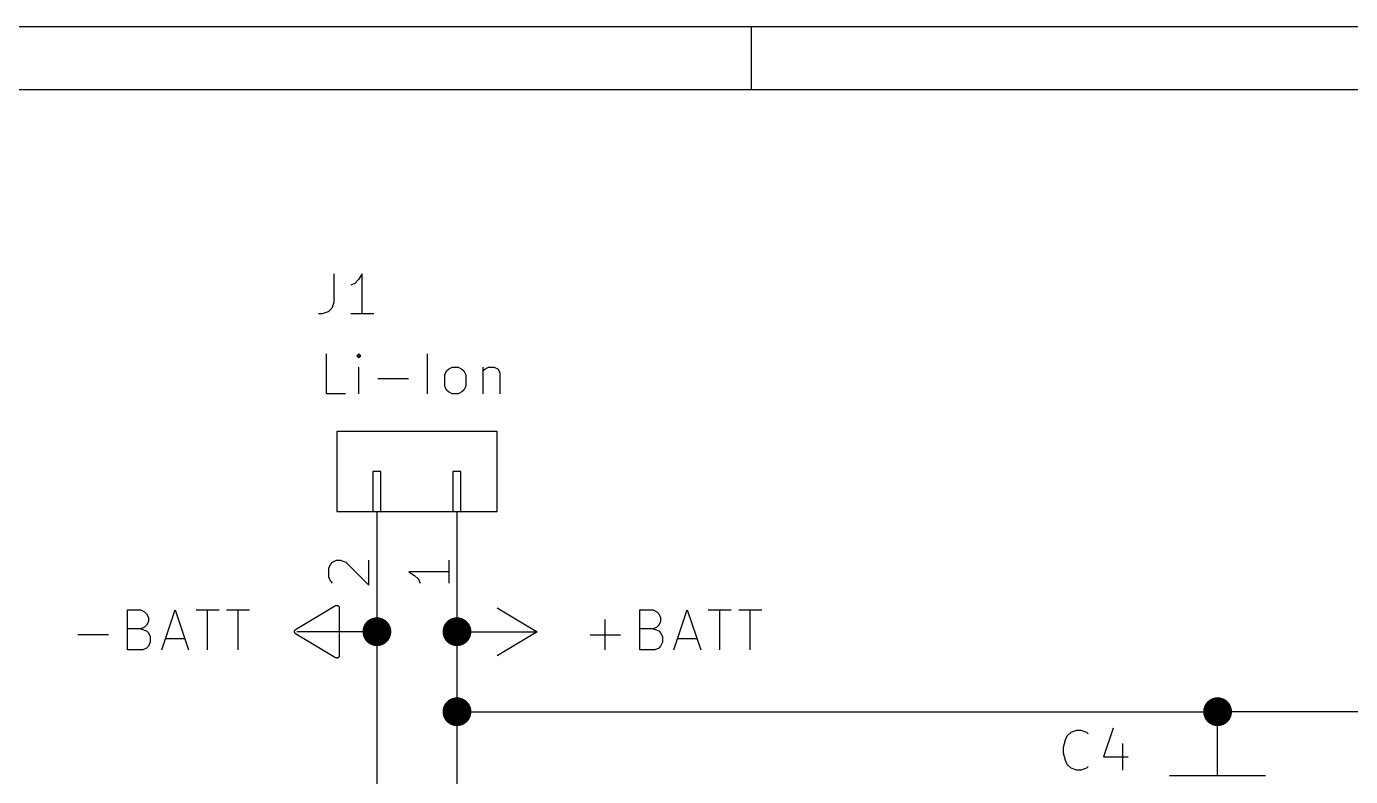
# Model space of a CAD drawing. Header units: inches. Extents: x 0.4 to 11.3, y -7.9 to -0.4.
# Drawn here: x 7.362 to 9.016, y -1.331 to -0.394 of the extents above; entities that cross this region are included whole.
import ezdxf

# ---------------------------------------------------------------- set-up
doc = ezdxf.new("R2010")
doc.units = ezdxf.units.IN
doc.header["$MEASUREMENT"] = 0
for name, color, linetype in [('GREENSIXTYFIVE', 129, 'CONTINUOUS'), ('LIGHTGREEN', 92, 'CONTINUOUS'), ('LIGHTRED', 12, 'CONTINUOUS'), ('RED', 14, 'CONTINUOUS'), ('WHITE', 250, 'CONTINUOUS')]:
    doc.layers.add(name, color=color, linetype=linetype)

msp = doc.modelspace()

# ---------------------------------------------------------------- linework, layer by layer
at = {"layer": 'GREENSIXTYFIVE', "linetype": 'CONTINUOUS'}
for p, q in [((7.7461, -0.7028), (7.7461, -0.7385)), ((7.7461, -0.7028), (7.7461, -0.7385)), ((7.7771, -0.7099), (7.7723, -0.7147)), ((7.7771, -0.7099), (7.7723, -0.7147)), ((7.7818, -0.7028), (7.7771, -0.7099)), ((7.7818, -0.7028), (7.7771, -0.7099)), ((7.7818, -0.7528), (7.7818, -0.7028)), ((7.7818, -0.7528), (7.7818, -0.7028)), ((7.7723, -0.7147), (7.7675, -0.7171)), ((7.7723, -0.7147), (7.7675, -0.7171)), ((7.7461, -0.7385), (7.7437, -0.7457)), ((7.7461, -0.7385), (7.7437, -0.7457)), ((7.7318, -0.7528), (7.7271, -0.7528)), ((7.7318, -0.7528), (7.7271, -0.7528)), ((7.739, -0.7504), (7.7318, -0.7528)), ((7.739, -0.7504), (7.7318, -0.7528)), ((7.7437, -0.7457), (7.739, -0.7504)), ((7.7437, -0.7457), (7.739, -0.7504)), ((7.7961, -0.7528), (7.7675, -0.7528)), ((7.7961, -0.7528), (7.7675, -0.7528)), ((7.737, -0.8528), (7.737, -0.8028)), ((7.737, -0.8528), (7.737, -0.8028)), ((7.7775, -0.8028), (7.7751, -0.8052)), ((7.7775, -0.8028), (7.7751, -0.8052)), ((7.7751, -0.8052), (7.7775, -0.8076)), ((7.7751, -0.8052), (7.7775, -0.8076)), ((7.7799, -0.8052), (7.7775, -0.8028)), ((7.7775, -0.8028), (7.7775, -0.8076)), ((7.7799, -0.8052), (7.7775, -0.8028)), ((7.7775, -0.8028), (7.7775, -0.8076)), ((7.7775, -0.8076), (7.7799, -0.8052)), ((7.7775, -0.8076), (7.7799, -0.8052)), ((7.8632, -0.8528), (7.8632, -0.8028)), ((7.8632, -0.8528), (7.8632, -0.8028)), ((7.7775, -0.8528), (7.7775, -0.8195)), ((7.7775, -0.8528), (7.7775, -0.8195)), ((7.8847, -0.829), (7.8871, -0.8242)), ((7.8847, -0.829), (7.8871, -0.8242)), ((7.8871, -0.8242), (7.8894, -0.8218)), ((7.8871, -0.8242), (7.8894, -0.8218)), ((7.8894, -0.8218), (7.8942, -0.8195)), ((7.8894, -0.8218), (7.8942, -0.8195)), ((7.8942, -0.8195), (7.9013, -0.8195)), ((7.8942, -0.8195), (7.9013, -0.8195)), ((7.9013, -0.8195), (7.9061, -0.8218)), ((7.9013, -0.8195), (7.9061, -0.8218)), ((7.9061, -0.8218), (7.9085, -0.8242)), ((7.9061, -0.8218), (7.9085, -0.8242)), ((7.9085, -0.8242), (7.9109, -0.829)), ((7.9085, -0.8242), (7.9109, -0.829)), ((7.9323, -0.8195), (7.9323, -0.8528)), ((7.9323, -0.8195), (7.9323, -0.8528)), ((7.9323, -0.8242), (7.9347, -0.8218)), ((7.9323, -0.8242), (7.9347, -0.8218)), ((7.9347, -0.8218), (7.9394, -0.8195)), ((7.9347, -0.8218), (7.9394, -0.8195)), ((7.9394, -0.8195), (7.9466, -0.8195)), ((7.9394, -0.8195), (7.9466, -0.8195)), ((7.9466, -0.8195), (7.9513, -0.8218)), ((7.9466, -0.8195), (7.9513, -0.8218)), ((7.9513, -0.8218), (7.9537, -0.8266)), ((7.9513, -0.8218), (7.9537, -0.8266)), ((7.9537, -0.8266), (7.9537, -0.8528)), ((7.9537, -0.8266), (7.9537, -0.8528)), ((7.8013, -0.8338), (7.8394, -0.8338)), ((7.8013, -0.8338), (7.8394, -0.8338)), ((7.8847, -0.8433), (7.8847, -0.829)), ((7.8847, -0.8433), (7.8847, -0.829)), ((7.8871, -0.848), (7.8847, -0.8433)), ((7.8871, -0.848), (7.8847, -0.8433)), ((7.9109, -0.8433), (7.9085, -0.848)), ((7.9109, -0.8433), (7.9085, -0.848)), ((7.9109, -0.829), (7.9109, -0.8433)), ((7.9109, -0.829), (7.9109, -0.8433)), ((7.7609, -0.8528), (7.737, -0.8528)), ((7.7609, -0.8528), (7.737, -0.8528)), ((7.8894, -0.8504), (7.8871, -0.848)), ((7.8894, -0.8504), (7.8871, -0.848)), ((7.8942, -0.8528), (7.8894, -0.8504)), ((7.8942, -0.8528), (7.8894, -0.8504)), ((7.9013, -0.8528), (7.8942, -0.8528)), ((7.9013, -0.8528), (7.8942, -0.8528)), ((7.9061, -0.8504), (7.9013, -0.8528)), ((7.9061, -0.8504), (7.9013, -0.8528)), ((7.9085, -0.848), (7.9061, -0.8504)), ((7.9085, -0.848), (7.9061, -0.8504)), ((7.4885, -1.1728), (7.4885, -1.1228)), ((7.4885, -1.1228), (7.5051, -1.1228)), ((7.4885, -1.1728), (7.4885, -1.1228)), ((7.4885, -1.1228), (7.5051, -1.1228)), ((7.5051, -1.1228), (7.5099, -1.1252)), ((7.5051, -1.1228), (7.5099, -1.1252)), ((7.5313, -1.1728), (7.548, -1.1228)), ((7.5313, -1.1728), (7.548, -1.1228)), ((7.548, -1.1228), (7.5647, -1.1728)), ((7.548, -1.1228), (7.5647, -1.1728)), ((7.5742, -1.1228), (7.6028, -1.1228)), ((7.5742, -1.1228), (7.6028, -1.1228)), ((7.5885, -1.1728), (7.5885, -1.1228)), ((7.5885, -1.1728), (7.5885, -1.1228)), ((7.6123, -1.1228), (7.6409, -1.1228)), ((7.6123, -1.1228), (7.6409, -1.1228)), ((7.6266, -1.1728), (7.6266, -1.1228)), ((7.6266, -1.1728), (7.6266, -1.1228)), ((8.1282, -1.1728), (8.1282, -1.1228)), ((8.1282, -1.1228), (8.1449, -1.1228)), ((8.1282, -1.1728), (8.1282, -1.1228)), ((8.1282, -1.1228), (8.1449, -1.1228)), ((8.1449, -1.1228), (8.1496, -1.1252)), ((8.1449, -1.1228), (8.1496, -1.1252)), ((8.171, -1.1728), (8.1877, -1.1228)), ((8.171, -1.1728), (8.1877, -1.1228)), ((8.1877, -1.1228), (8.2044, -1.1728)), ((8.1877, -1.1228), (8.2044, -1.1728)), ((8.2139, -1.1228), (8.2425, -1.1228)), ((8.2139, -1.1228), (8.2425, -1.1228)), ((8.2282, -1.1728), (8.2282, -1.1228)), ((8.2282, -1.1728), (8.2282, -1.1228)), ((8.252, -1.1228), (8.2806, -1.1228)), ((8.252, -1.1228), (8.2806, -1.1228)), ((8.2663, -1.1728), (8.2663, -1.1228)), ((8.2663, -1.1728), (8.2663, -1.1228)), ((7.5099, -1.1252), (7.5123, -1.1276)), ((7.5099, -1.1252), (7.5123, -1.1276)), ((7.5123, -1.1276), (7.5147, -1.1323)), ((7.5123, -1.1276), (7.5147, -1.1323)), ((7.5147, -1.1371), (7.5123, -1.1418)), ((7.5147, -1.1371), (7.5123, -1.1418)), ((7.5147, -1.1323), (7.5147, -1.1371)), ((7.5147, -1.1323), (7.5147, -1.1371)), ((8.0853, -1.1728), (8.0853, -1.1347)), ((8.0853, -1.1728), (8.0853, -1.1347)), ((8.1496, -1.1252), (8.152, -1.1276)), ((8.1496, -1.1252), (8.152, -1.1276)), ((8.152, -1.1276), (8.1544, -1.1323)), ((8.152, -1.1276), (8.1544, -1.1323)), ((8.1544, -1.1371), (8.152, -1.1418)), ((8.1544, -1.1371), (8.152, -1.1418)), ((8.1544, -1.1323), (8.1544, -1.1371)), ((8.1544, -1.1323), (8.1544, -1.1371)), ((7.4266, -1.1537), (7.4647, -1.1537)), ((7.4266, -1.1537), (7.4647, -1.1537)), ((7.5051, -1.1466), (7.4885, -1.1466)), ((7.5051, -1.1466), (7.4885, -1.1466)), ((7.5099, -1.1442), (7.5051, -1.1466)), ((7.5099, -1.1442), (7.5051, -1.1466)), ((7.5051, -1.1466), (7.5123, -1.149)), ((7.5051, -1.1466), (7.5123, -1.149)), ((7.5123, -1.1418), (7.5099, -1.1442)), ((7.5123, -1.1418), (7.5099, -1.1442)), ((7.5123, -1.149), (7.5147, -1.1514)), ((7.5123, -1.149), (7.5147, -1.1514)), ((7.5147, -1.1514), (7.517, -1.1561)), ((7.5147, -1.1514), (7.517, -1.1561)), ((7.517, -1.1561), (7.517, -1.1633)), ((7.517, -1.1561), (7.517, -1.1633)), ((8.0663, -1.1538), (8.1044, -1.1538)), ((8.0663, -1.1538), (8.1044, -1.1538)), ((8.1449, -1.1466), (8.1282, -1.1466)), ((8.1449, -1.1466), (8.1282, -1.1466)), ((8.1496, -1.1442), (8.1449, -1.1466)), ((8.1496, -1.1442), (8.1449, -1.1466)), ((8.1449, -1.1466), (8.152, -1.149)), ((8.1449, -1.1466), (8.152, -1.149)), ((8.152, -1.1418), (8.1496, -1.1442)), ((8.152, -1.1418), (8.1496, -1.1442)), ((8.152, -1.149), (8.1544, -1.1514)), ((8.152, -1.149), (8.1544, -1.1514)), ((8.1544, -1.1514), (8.1568, -1.1561)), ((8.1544, -1.1514), (8.1568, -1.1561)), ((8.1568, -1.1561), (8.1568, -1.1633)), ((8.1568, -1.1561), (8.1568, -1.1633)), ((7.5075, -1.1728), (7.4885, -1.1728)), ((7.5075, -1.1728), (7.4885, -1.1728)), ((7.5123, -1.1704), (7.5075, -1.1728)), ((7.5123, -1.1704), (7.5075, -1.1728)), ((7.5147, -1.168), (7.5123, -1.1704)), ((7.5147, -1.168), (7.5123, -1.1704)), ((7.517, -1.1633), (7.5147, -1.168)), ((7.517, -1.1633), (7.5147, -1.168)), ((7.5361, -1.1585), (7.5599, -1.1585)), ((7.5361, -1.1585), (7.5599, -1.1585)), ((8.1472, -1.1728), (8.1282, -1.1728)), ((8.1472, -1.1728), (8.1282, -1.1728)), ((8.152, -1.1704), (8.1472, -1.1728)), ((8.152, -1.1704), (8.1472, -1.1728)), ((8.1544, -1.168), (8.152, -1.1704)), ((8.1544, -1.168), (8.152, -1.1704)), ((8.1568, -1.1633), (8.1544, -1.168)), ((8.1568, -1.1633), (8.1544, -1.168)), ((8.1758, -1.1585), (8.1996, -1.1585)), ((8.1758, -1.1585), (8.1996, -1.1585)), ((8.6671, -1.2754), (8.6742, -1.273)), ((8.6671, -1.2754), (8.6742, -1.273)), ((8.6742, -1.273), (8.679, -1.273)), ((8.6742, -1.273), (8.679, -1.273)), ((8.679, -1.273), (8.6861, -1.2754)), ((8.679, -1.273), (8.6861, -1.2754)), ((8.7194, -1.2707), (8.7075, -1.3064)), ((8.7194, -1.2707), (8.7075, -1.3064)), ((8.6575, -1.2945), (8.6599, -1.285)), ((8.6575, -1.2945), (8.6599, -1.285)), ((8.6599, -1.285), (8.6623, -1.2802)), ((8.6599, -1.285), (8.6623, -1.2802)), ((8.6623, -1.2802), (8.6671, -1.2754)), ((8.6623, -1.2802), (8.6671, -1.2754)), ((8.6861, -1.2754), (8.6885, -1.2778)), ((8.6861, -1.2754), (8.6885, -1.2778)), ((8.7313, -1.2897), (8.7313, -1.323)), ((8.7313, -1.2897), (8.7313, -1.323)), ((8.6575, -1.3016), (8.6575, -1.2945)), ((8.6575, -1.3016), (8.6575, -1.2945)), ((8.6599, -1.3111), (8.6575, -1.3016)), ((8.6599, -1.3111), (8.6575, -1.3016)), ((8.7075, -1.3064), (8.7385, -1.3064)), ((8.7075, -1.3064), (8.7385, -1.3064)), ((8.6623, -1.3159), (8.6599, -1.3111)), ((8.6623, -1.3159), (8.6599, -1.3111)), ((8.6671, -1.3207), (8.6623, -1.3159)), ((8.6671, -1.3207), (8.6623, -1.3159)), ((8.6742, -1.323), (8.6671, -1.3207)), ((8.6742, -1.323), (8.6671, -1.3207)), ((8.6861, -1.3207), (8.679, -1.323)), ((8.6861, -1.3207), (8.679, -1.323)), ((8.6885, -1.3183), (8.6861, -1.3207)), ((8.6885, -1.3183), (8.6861, -1.3207)), ((8.679, -1.323), (8.6742, -1.323)), ((8.679, -1.323), (8.6742, -1.323))]:
    msp.add_line(p, q, dxfattribs=at)
at = {"layer": 'LIGHTGREEN', "linetype": 'CONTINUOUS'}
for p, q in [((7.8, -1.15), (7.8, -2.1)), ((7.9, -1.15), (7.9, -1.25)), ((7.9, -1.25), (8.85, -1.25)), ((7.9, -1.25), (7.9, -1.35)), ((9.05, -1.25), (8.85, -1.25))]:
    msp.add_line(p, q, dxfattribs=at)
at = {"layer": 'LIGHTGREEN', "const_width": 0.018}
for points in [[(7.791, -1.15, 1), (7.809, -1.15, 1)], [(7.891, -1.15, 1), (7.909, -1.15, 1)], [(7.891, -1.25, 1), (7.909, -1.25, 1)], [(8.841, -1.25, 1), (8.859, -1.25, 1)]]:
    msp.add_lwpolyline(points, format="xyb", close=True, dxfattribs=at)
at = {"layer": 'LIGHTRED', "linetype": 'CONTINUOUS'}
for p, q in [((7.7399, -1.0702), (7.7423, -1.0655)), ((7.7399, -1.0702), (7.7423, -1.0655)), ((7.7399, -1.0821), (7.7399, -1.0702)), ((7.7399, -1.0821), (7.7399, -1.0702)), ((7.7423, -1.0655), (7.7446, -1.0631)), ((7.7423, -1.0655), (7.7446, -1.0631)), ((7.7446, -1.0631), (7.7494, -1.0607)), ((7.7446, -1.0631), (7.7494, -1.0607)), ((7.7494, -1.0607), (7.7542, -1.0607)), ((7.7494, -1.0607), (7.7542, -1.0607)), ((7.7542, -1.0607), (7.7613, -1.0631)), ((7.7542, -1.0607), (7.7613, -1.0631)), ((7.7613, -1.0631), (7.7899, -1.0917)), ((7.7613, -1.0631), (7.7899, -1.0917)), ((7.7899, -1.0917), (7.7899, -1.0607)), ((7.7899, -1.0917), (7.7899, -1.0607)), ((7.8899, -1.0607), (7.8899, -1.0893)), ((7.8899, -1.0607), (7.8899, -1.0893)), ((7.7423, -1.0869), (7.7399, -1.0821)), ((7.7423, -1.0869), (7.7399, -1.0821)), ((7.7446, -1.0893), (7.7423, -1.0869)), ((7.7446, -1.0893), (7.7423, -1.0869)), ((7.8899, -1.075), (7.8399, -1.075)), ((7.8399, -1.075), (7.847, -1.0798)), ((7.8899, -1.075), (7.8399, -1.075)), ((7.8399, -1.075), (7.847, -1.0798)), ((7.847, -1.0798), (7.8518, -1.0845)), ((7.847, -1.0798), (7.8518, -1.0845)), ((7.8518, -1.0845), (7.8542, -1.0893)), ((7.8518, -1.0845), (7.8542, -1.0893))]:
    msp.add_line(p, q, dxfattribs=at)
at = {"layer": 'RED', "linetype": 'CONTINUOUS'}
for p, q in [((0.3937, -0.3937), (11.2993, -0.3937)), ((8.2677, -0.4724), (8.2677, -0.3937)), ((0.4724, -0.4724), (11.2206, -0.4724)), ((7.95, -0.9), (7.75, -0.9)), ((7.75, -0.9), (7.75, -1)), ((7.95, -1), (7.95, -0.9)), ((7.805, -0.95), (7.795, -0.95)), ((7.795, -0.95), (7.795, -1)), ((7.805, -1), (7.805, -0.95)), ((7.905, -0.95), (7.895, -0.95)), ((7.895, -0.95), (7.895, -1)), ((7.905, -1), (7.905, -0.95)), ((7.75, -1), (7.95, -1)), ((7.795, -1), (7.805, -1)), ((7.8, -1), (7.8, -1.15)), ((7.8, -1), (7.8, -1.15)), ((7.895, -1), (7.905, -1)), ((7.9, -1), (7.9, -1.15)), ((7.9, -1), (7.9, -1.15)), ((7.6985, -1.1474), (7.7485, -1.1174)), ((7.7485, -1.1174), (7.749, -1.1172)), ((7.749, -1.1172), (7.7492, -1.1171)), ((7.7492, -1.1171), (7.7494, -1.1171)), ((7.7494, -1.1171), (7.7498, -1.1171)), ((7.7498, -1.1171), (7.7501, -1.117)), ((7.7501, -1.117), (7.7504, -1.1171)), ((7.7504, -1.1171), (7.7506, -1.1171)), ((7.7506, -1.1171), (7.7509, -1.1172)), ((7.7509, -1.1172), (7.7513, -1.1173)), ((7.7513, -1.1173), (7.7515, -1.1174)), ((7.7515, -1.1174), (7.7517, -1.1175)), ((7.7517, -1.1175), (7.7519, -1.1178)), ((7.7519, -1.1178), (7.7522, -1.118)), ((7.7522, -1.118), (7.7523, -1.1182)), ((7.7523, -1.1182), (7.7525, -1.1183)), ((7.7525, -1.1183), (7.7526, -1.1187)), ((7.7526, -1.1187), (7.7528, -1.119)), ((7.7528, -1.119), (7.7529, -1.1192)), ((7.7529, -1.1192), (7.7529, -1.1194)), ((7.7529, -1.1194), (7.753, -1.12)), ((7.753, -1.12), (7.753, -1.18)), ((7.95, -1.12), (8, -1.15)), ((7.697, -1.1499), (7.6971, -1.1494)), ((7.697, -1.15), (7.697, -1.1499)), ((7.697, -1.1501), (7.697, -1.15)), ((7.6971, -1.1506), (7.697, -1.1501)), ((7.6971, -1.1494), (7.6972, -1.149)), ((7.6972, -1.151), (7.6971, -1.1506)), ((7.6972, -1.1489), (7.6973, -1.1487)), ((7.6972, -1.149), (7.6972, -1.1489)), ((7.6972, -1.1511), (7.6972, -1.151)), ((7.6973, -1.1513), (7.6972, -1.1511)), ((7.6973, -1.1487), (7.6976, -1.1483)), ((7.6976, -1.1516), (7.6973, -1.1513)), ((7.6976, -1.1483), (7.6978, -1.148)), ((7.6978, -1.152), (7.6976, -1.1516)), ((7.6978, -1.148), (7.6979, -1.1479)), ((7.6979, -1.1521), (7.6978, -1.152)), ((7.6979, -1.1479), (7.698, -1.1478)), ((7.698, -1.1522), (7.6979, -1.1521)), ((7.698, -1.1478), (7.6985, -1.1474)), ((7.6985, -1.1526), (7.698, -1.1522)), ((7.7485, -1.1826), (7.6985, -1.1526)), ((7.8, -1.15), (7.7, -1.15)), ((7.9, -1.15), (8, -1.15)), ((8, -1.15), (7.95, -1.18)), ((7.749, -1.1828), (7.7485, -1.1826)), ((7.7492, -1.1829), (7.749, -1.1828)), ((7.7494, -1.1829), (7.7492, -1.1829)), ((7.7498, -1.1829), (7.7494, -1.1829)), ((7.7501, -1.183), (7.7498, -1.1829)), ((7.7504, -1.1829), (7.7501, -1.183)), ((7.7506, -1.1829), (7.7504, -1.1829)), ((7.7509, -1.1828), (7.7506, -1.1829)), ((7.7513, -1.1827), (7.7509, -1.1828)), ((7.7515, -1.1826), (7.7513, -1.1827)), ((7.7517, -1.1825), (7.7515, -1.1826)), ((7.7519, -1.1822), (7.7517, -1.1825)), ((7.7522, -1.182), (7.7519, -1.1822)), ((7.7523, -1.1818), (7.7522, -1.182)), ((7.7525, -1.1817), (7.7523, -1.1818)), ((7.7526, -1.1813), (7.7525, -1.1817)), ((7.7528, -1.181), (7.7526, -1.1813)), ((7.7529, -1.1808), (7.7528, -1.181)), ((7.753, -1.18), (7.7529, -1.1806)), ((7.7529, -1.1806), (7.7529, -1.1808)), ((8.85, -1.33), (8.85, -1.25)), ((8.85, -1.33), (8.85, -1.25)), ((8.91, -1.33), (8.79, -1.33))]:
    msp.add_line(p, q, dxfattribs=at)
at = {"layer": 'WHITE', "linetype": 'CONTINUOUS'}
for p, q in [((7.95, -0.9), (7.75, -0.9)), ((7.75, -0.9), (7.75, -1)), ((7.95, -1), (7.95, -0.9)), ((7.75, -1), (7.95, -1))]:
    msp.add_line(p, q, dxfattribs=at)

doc.saveas('drawing.dxf')
